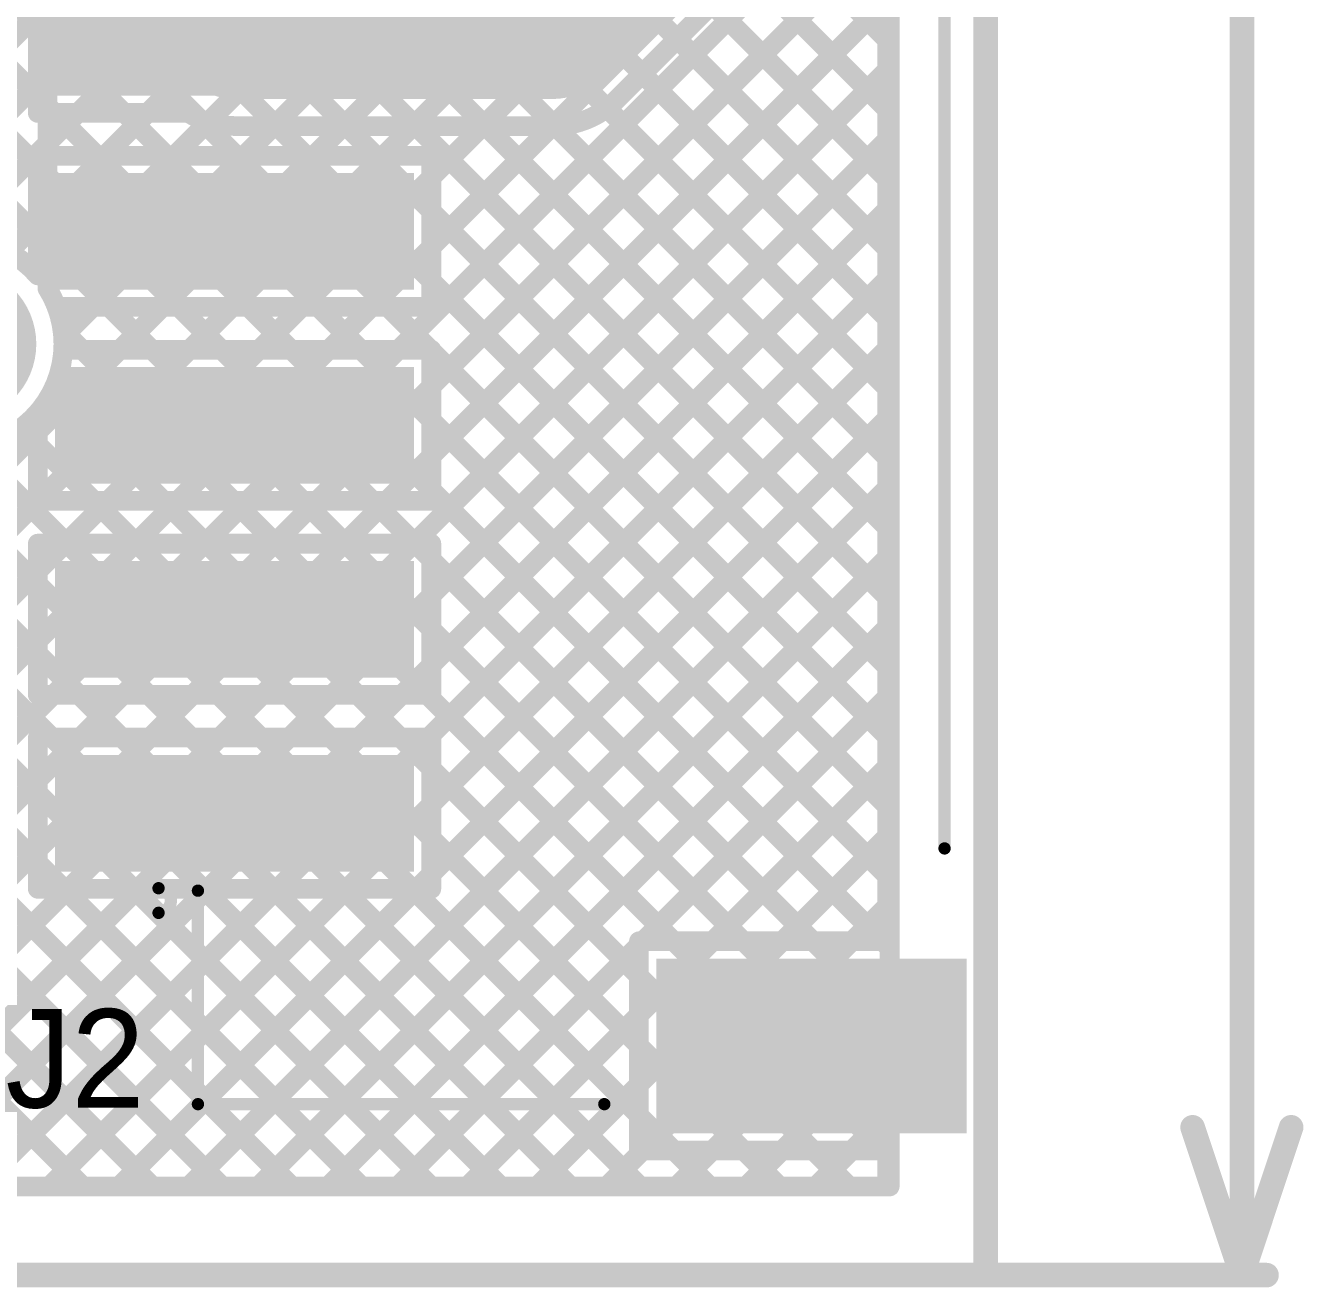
# Model space of a CAD drawing. Header units: millimetres. Extents: x 3.9 to 7.44, y 1.03 to 3.16.
# Drawn here: x 6.913 to 7.432, y 1.027 to 1.539 of the extents above; entities that cross this region are included whole.
import ezdxf

# ---------------------------------------------------------------- set-up
doc = ezdxf.new("R2010")
doc.units = ezdxf.units.MM
doc.header["$MEASUREMENT"] = 0
for name, color, linetype in [('BottomLayer', 5, 'Continuous'), ('Mechanical1', 6, 'Continuous'), ('Mechanical2', 216, 'Continuous'), ('MultiLayer', 9, 'Continuous'), ('TopLayer', 1, 'Continuous'), ('TopOverlay', 2, 'Continuous'), ('TopPaste', 8, 'Continuous'), ('TopSolder', 216, 'Continuous')]:
    doc.layers.add(name, color=color, linetype=linetype)

# ---------------------------------------------------------------- blocks, each defined once
blk = doc.blocks.new('0220164_162121_61')
at = {"layer": 'TopLayer'}
for points in [[(-0.61024, 0.04823), (-0.57087, 0.04823), (-0.61024, 0.18602), (-0.57087, 0.18602)], [(-0.5315, 0.04823), (-0.49213, 0.04823), (-0.5315, 0.18602), (-0.49213, 0.18602)], [(-0.45276, 0.04823), (-0.41339, 0.04823), (-0.45276, 0.18602), (-0.41339, 0.18602)], [(-0.37402, 0.04823), (-0.33465, 0.04823), (-0.37402, 0.18602), (-0.33465, 0.18602)], [(-0.29528, 0.04823), (-0.25591, 0.04823), (-0.29528, 0.18602), (-0.25591, 0.18602)], [(-0.65354, -0.05807), (-0.71654, -0.05807), (-0.65354, -0.17618), (-0.71654, -0.17618)]]:
    blk.add_solid(points, dxfattribs=at)
at = {"layer": 'TopOverlay'}
for points, const_width in [([(-0.621, 0.148, 1), (-0.631, 0.148, 1)], 0.005), ([(-0.63225, 0.148, 1), (-0.62975, 0.148, 1)], 0.0025), ([(-0.62225, 0.148, 1), (-0.61975, 0.148, 1)], 0.0025), ([(-0.70991, 0.132, 1), (-0.70741, 0.132, 1)], 0.0025), ([(-0.70991, 0.132, 1), (-0.70741, 0.132, 1)], 0.0025), ([(-0.62325, 0.132, 1), (-0.62075, 0.132, 1)], 0.0025), ([(-0.70991, -0.033, 1), (-0.70741, -0.033, 1)], 0.0025), ([(-0.6061, -0.17115, 1), (-0.6036, -0.17115, 1)], 0.0025)]:
    blk.add_lwpolyline(points, format="xyb", close=True, dxfattribs=dict(at, const_width=const_width))
at = {"layer": 'TopOverlay', "const_width": 0.005}
for points in [[(-0.70866, 0.132), (-0.70866, -0.033)], [(-0.70866, 0.132), (-0.622, 0.132)], [(-0.60485, -0.17115), (0, -0.17115)]]:
    blk.add_lwpolyline(points, dxfattribs=at)
at = {"layer": 'TopPaste'}
for points in [[(-0.61024, 0.04823), (-0.57087, 0.04823), (-0.61024, 0.18602), (-0.57087, 0.18602)], [(-0.5315, 0.04823), (-0.49213, 0.04823), (-0.5315, 0.18602), (-0.49213, 0.18602)], [(-0.45276, 0.04823), (-0.41339, 0.04823), (-0.45276, 0.18602), (-0.41339, 0.18602)], [(-0.37402, 0.04823), (-0.33465, 0.04823), (-0.37402, 0.18602), (-0.33465, 0.18602)], [(-0.29528, 0.04823), (-0.25591, 0.04823), (-0.29528, 0.18602), (-0.25591, 0.18602)], [(-0.65354, -0.05807), (-0.71654, -0.05807), (-0.65354, -0.17618), (-0.71654, -0.17618)]]:
    blk.add_solid(points, dxfattribs=at)
at = {"layer": 'TopSolder'}
for points in [[(-0.61424, 0.04423), (-0.56687, 0.04423), (-0.61424, 0.19002), (-0.56687, 0.19002)], [(-0.5355, 0.04423), (-0.48813, 0.04423), (-0.5355, 0.19002), (-0.48813, 0.19002)], [(-0.45676, 0.04423), (-0.40939, 0.04423), (-0.45676, 0.19002), (-0.40939, 0.19002)], [(-0.37802, 0.04423), (-0.33065, 0.04423), (-0.37802, 0.19002), (-0.33065, 0.19002)], [(-0.29928, 0.04423), (-0.25191, 0.04423), (-0.29928, 0.19002), (-0.25191, 0.19002)], [(-0.64954, -0.05407), (-0.72054, -0.05407), (-0.64954, -0.18018), (-0.72054, -0.18018)]]:
    blk.add_solid(points, dxfattribs=at)

msp = doc.modelspace()

# ---------------------------------------------------------------- linework, layer by layer
at = {"layer": 'BottomLayer', "const_width": 0.008}
for points in [[(7.264, 1.068), (7.264, 2.6693)], [(6.179, 2.05173), (7.16273, 1.068)], [(6.04, 2.0493), (7.0213, 1.068)], [(6.04, 2.02102), (6.99302, 1.068)], [(6.18548, 2.01696), (7.13444, 1.068)], [(6.17966, 1.9945), (7.10616, 1.068)], [(6.16576, 1.98011), (7.07787, 1.068)], [(6.14407, 1.97352), (7.04959, 1.068)], [(6.868, 1.92841), (7.264, 1.53241)], [(6.868, 1.90012), (7.264, 1.50412)], [(6.868, 1.87184), (7.264, 1.47584)], [(6.922, 1.5197), (7.264, 1.8617)], [(6.868, 1.84356), (7.264, 1.44756)], [(6.922, 1.49142), (7.264, 1.83342)], [(6.868, 1.81527), (7.264, 1.41927)], [(6.922, 1.46313), (7.264, 1.80513)], [(6.87307, 1.78192), (7.264, 1.39099)], [(6.922, 1.43485), (7.264, 1.77685)], [(6.87146, 1.75524), (7.264, 1.3627)], [(6.92839, 1.41296), (7.264, 1.74856)], [(6.85967, 1.73875), (7.264, 1.33442)], [(6.84072, 1.72941), (7.264, 1.30613)], [(6.68572, 1.142), (7.264, 1.72028)], [(6.714, 1.142), (7.264, 1.692)], [(6.74229, 1.142), (7.264, 1.66371)], [(6.80129, 1.17272), (7.264, 1.63543)], [(6.92849, 1.61336), (7.264, 1.27785)], [(6.83401, 1.17716), (7.264, 1.60714)], [(6.922, 1.43258), (6.922, 1.59042)], [(6.92244, 1.59113), (7.264, 1.24957)], [(6.85634, 1.1712), (7.264, 1.57886)], [(6.922, 1.56328), (7.264, 1.22128)], [(6.87363, 1.1602), (7.264, 1.55057)], [(6.922, 1.535), (7.264, 1.193)], [(6.88684, 1.14513), (7.264, 1.52229)], [(6.922, 1.50671), (7.264, 1.16471)], [(6.89572, 1.12573), (7.264, 1.49401)], [(6.922, 1.47843), (7.264, 1.13643)], [(6.89825, 1.09997), (7.264, 1.46572)], [(6.922, 1.45014), (7.264, 1.10814)], [(6.89456, 1.068), (7.264, 1.43744)], [(6.9281, 1.41576), (7.264, 1.07986)], [(6.92285, 1.068), (7.264, 1.40915)], [(6.9242, 1.39138), (7.24758, 1.068)], [(6.95113, 1.068), (7.264, 1.38087)], [(6.91138, 1.37592), (7.21929, 1.068)], [(6.89119, 1.36782), (7.19101, 1.068)], [(6.97942, 1.068), (7.264, 1.35258)], [(7.0077, 1.068), (7.264, 1.3243)], [(7.03598, 1.068), (7.264, 1.29602)], [(7.06427, 1.068), (7.264, 1.26773)], [(7.09255, 1.068), (7.264, 1.23945)], [(7.12084, 1.068), (7.264, 1.21116)], [(7.14912, 1.068), (7.264, 1.18288)], [(7.17741, 1.068), (7.264, 1.15459)], [(6.88519, 1.14754), (6.96474, 1.068)], [(7.20569, 1.068), (7.264, 1.12631)], [(6.8985, 1.10595), (6.93645, 1.068)], [(7.23397, 1.068), (7.264, 1.09803)], [(6.88757, 1.068), (7.264, 1.068)]]:
    msp.add_lwpolyline(points, dxfattribs=at)
at = {"layer": 'BottomLayer'}
for points, const_width in [([(6.92, 1.535, 1), (6.924, 1.535, 1)], 0.004), ([(7.262, 1.53241, 1), (7.266, 1.53241, 1)], 0.004), ([(7.262, 1.52229, 1), (7.266, 1.52229, 1)], 0.004), ([(6.92, 1.5197, 1), (6.924, 1.5197, 1)], 0.004), ([(6.92, 1.50671, 1), (6.924, 1.50671, 1)], 0.004), ([(7.262, 1.50412, 1), (7.266, 1.50412, 1)], 0.004), ([(6.92, 1.49142, 1), (6.924, 1.49142, 1)], 0.004), ([(7.262, 1.49401, 1), (7.266, 1.49401, 1)], 0.004), ([(6.92, 1.47843, 1), (6.924, 1.47843, 1)], 0.004), ([(7.262, 1.47584, 1), (7.266, 1.47584, 1)], 0.004), ([(7.262, 1.46572, 1), (7.266, 1.46572, 1)], 0.004), ([(6.92, 1.46313, 1), (6.924, 1.46313, 1)], 0.004), ([(6.92, 1.45014, 1), (6.924, 1.45014, 1)], 0.004), ([(7.262, 1.44756, 1), (7.266, 1.44756, 1)], 0.004), ([(6.87025, 1.41, 1), (6.90175, 1.41, 1)], 0.0315), ([(6.92, 1.43485, 1), (6.924, 1.43485, 1)], 0.004), ([(7.262, 1.43744, 1), (7.266, 1.43744, 1)], 0.004), ([(6.92, 1.43258, 1), (6.924, 1.43258, 1)], 0.004), ([(6.92, 1.43258, 1), (6.924, 1.43258, 1)], 0.004), ([(7.262, 1.41927, 1), (7.266, 1.41927, 1)], 0.004), ([(6.9261, 1.41576, 1), (6.9301, 1.41576, 1)], 0.004), ([(6.92639, 1.41296, 1), (6.93039, 1.41296, 1)], 0.004), ([(6.9265, 1.41, 1), (6.9305, 1.41, 1)], 0.004), ([(6.9265, 1.41, 1), (6.9305, 1.41, 1)], 0.004), ([(7.262, 1.40915, 1), (7.266, 1.40915, 1)], 0.004), ([(6.9222, 1.39138, 1), (6.9262, 1.39138, 1)], 0.004), ([(7.262, 1.39099, 1), (7.266, 1.39099, 1)], 0.004), ([(7.262, 1.38087, 1), (7.266, 1.38087, 1)], 0.004), ([(6.90938, 1.37592, 1), (6.91338, 1.37592, 1)], 0.004), ([(7.262, 1.3627, 1), (7.266, 1.3627, 1)], 0.004), ([(7.262, 1.35258, 1), (7.266, 1.35258, 1)], 0.004), ([(7.262, 1.33442, 1), (7.266, 1.33442, 1)], 0.004), ([(7.262, 1.3243, 1), (7.266, 1.3243, 1)], 0.004), ([(7.262, 1.30613, 1), (7.266, 1.30613, 1)], 0.004), ([(7.262, 1.29602, 1), (7.266, 1.29602, 1)], 0.004), ([(7.262, 1.27785, 1), (7.266, 1.27785, 1)], 0.004), ([(7.262, 1.26773, 1), (7.266, 1.26773, 1)], 0.004), ([(7.262, 1.24957, 1), (7.266, 1.24957, 1)], 0.004), ([(7.262, 1.23945, 1), (7.266, 1.23945, 1)], 0.004), ([(7.262, 1.22128, 1), (7.266, 1.22128, 1)], 0.004), ([(7.262, 1.21116, 1), (7.266, 1.21116, 1)], 0.004), ([(7.262, 1.193, 1), (7.266, 1.193, 1)], 0.004), ([(7.262, 1.18288, 1), (7.266, 1.18288, 1)], 0.004), ([(7.262, 1.16471, 1), (7.266, 1.16471, 1)], 0.004), ([(7.262, 1.15459, 1), (7.266, 1.15459, 1)], 0.004), ([(7.262, 1.13643, 1), (7.266, 1.13643, 1)], 0.004), ([(7.262, 1.12631, 1), (7.266, 1.12631, 1)], 0.004), ([(7.262, 1.10814, 1), (7.266, 1.10814, 1)], 0.004), ([(7.262, 1.09803, 1), (7.266, 1.09803, 1)], 0.004), ([(7.262, 1.07986, 1), (7.266, 1.07986, 1)], 0.004), ([(6.92085, 1.068, 1), (6.92485, 1.068, 1)], 0.004), ([(6.93445, 1.068, 1), (6.93845, 1.068, 1)], 0.004), ([(6.94913, 1.068, 1), (6.95313, 1.068, 1)], 0.004), ([(6.96274, 1.068, 1), (6.96674, 1.068, 1)], 0.004), ([(6.97742, 1.068, 1), (6.98142, 1.068, 1)], 0.004), ([(6.99102, 1.068, 1), (6.99502, 1.068, 1)], 0.004), ([(7.0057, 1.068, 1), (7.0097, 1.068, 1)], 0.004), ([(7.0193, 1.068, 1), (7.0233, 1.068, 1)], 0.004), ([(7.03398, 1.068, 1), (7.03798, 1.068, 1)], 0.004), ([(7.04759, 1.068, 1), (7.05159, 1.068, 1)], 0.004), ([(7.06227, 1.068, 1), (7.06627, 1.068, 1)], 0.004), ([(7.07587, 1.068, 1), (7.07987, 1.068, 1)], 0.004), ([(7.09055, 1.068, 1), (7.09455, 1.068, 1)], 0.004), ([(7.10416, 1.068, 1), (7.10816, 1.068, 1)], 0.004), ([(7.11884, 1.068, 1), (7.12284, 1.068, 1)], 0.004), ([(7.13244, 1.068, 1), (7.13644, 1.068, 1)], 0.004), ([(7.14712, 1.068, 1), (7.15112, 1.068, 1)], 0.004), ([(7.16073, 1.068, 1), (7.16473, 1.068, 1)], 0.004), ([(7.17541, 1.068, 1), (7.17941, 1.068, 1)], 0.004), ([(7.18901, 1.068, 1), (7.19301, 1.068, 1)], 0.004), ([(7.20369, 1.068, 1), (7.20769, 1.068, 1)], 0.004), ([(7.21729, 1.068, 1), (7.22129, 1.068, 1)], 0.004), ([(7.23197, 1.068, 1), (7.23597, 1.068, 1)], 0.004), ([(7.24558, 1.068, 1), (7.24958, 1.068, 1)], 0.004), ([(7.262, 1.068, 1), (7.266, 1.068, 1)], 0.004), ([(7.262, 1.068, 1), (7.266, 1.068, 1)], 0.004)]:
    msp.add_lwpolyline(points, format="xyb", close=True, dxfattribs=dict(at, const_width=const_width))
at = {"layer": 'BottomLayer', "const_width": 0.008}
for points in [[(6.9285, 1.41, -1.328229), (6.85, 1.43258)], [(6.922, 1.43258, -0.140978), (6.9285, 1.41)]]:
    msp.add_lwpolyline(points, format="xyb", dxfattribs=at)
at = {"layer": 'Mechanical1', "const_width": 0.01}
for points in [[(7.407, 1.032), (7.407, 1.72909)], [(7.387, 1.092), (7.407, 1.032)], [(7.407, 1.032), (7.427, 1.092)], [(7, 1.032), (7.417, 1.032)]]:
    msp.add_lwpolyline(points, dxfattribs=at)
at = {"layer": 'Mechanical1', "const_width": 0.005}
for points in [[(7.3845, 1.092, 1), (7.3895, 1.092, 1)], [(7.4245, 1.092, 1), (7.4295, 1.092, 1)], [(6.9975, 1.032, 1), (7.0025, 1.032, 1)], [(7.4045, 1.032, 1), (7.4095, 1.032, 1)], [(7.4045, 1.032, 1), (7.4095, 1.032, 1)], [(7.4045, 1.032, 1), (7.4095, 1.032, 1)], [(7.4145, 1.032, 1), (7.4195, 1.032, 1)]]:
    msp.add_lwpolyline(points, format="xyb", close=True, dxfattribs=at)
at = {"layer": 'Mechanical2', "const_width": 0.01}
for points in [[(7.303, 1.032), (7.303, 2.676)], [(3.902, 1.032), (7.303, 1.032)]]:
    msp.add_lwpolyline(points, dxfattribs=at)
at = {"layer": 'Mechanical2', "const_width": 0.005}
msp.add_lwpolyline([(7.3005, 1.032, 1), (7.3055, 1.032, 1)], format="xyb", close=True, dxfattribs=at)
msp.add_lwpolyline([(7.3005, 1.032, 1), (7.3055, 1.032, 1)], format="xyb", close=True, dxfattribs=at)
at = {"layer": 'MultiLayer', "const_width": 0.0315}
msp.add_lwpolyline([(6.87025, 1.41, 1), (6.90175, 1.41, 1)], format="xyb", close=True, dxfattribs=at)
at = {"layer": 'TopLayer'}
for points, const_width in [([(7.12748, 1.53448), (7.244, 1.651)], 0.05), ([(7.15298, 1.50907), (7.263, 1.61909)], 0.008), ([(7.263, 1.61909), (7.263, 1.16753)], 0.008), ([(7.06454, 1.40769), (7.263, 1.60614)], 0.008), ([(7.0779, 1.39276), (7.263, 1.57786)], 0.008), ([(7.22016, 1.57625), (7.263, 1.53341)], 0.008), ([(6.88649, 1.57051), (6.9181, 1.53889)], 0.008), ([(6.861, 1.56771), (6.9181, 1.51061)], 0.008), ([(6.9181, 1.5038), (6.9181, 1.56517)], 0.008), ([(7.20602, 1.56211), (7.263, 1.50512)], 0.008), ([(6.998, 1.53448), (7.12748, 1.53448)], 0.05), ([(7.0779, 1.36447), (7.263, 1.54957)], 0.008), ([(7.19188, 1.54796), (7.263, 1.47684)], 0.008), ([(6.82601, 1.452), (6.9181, 1.54409)], 0.008), ([(6.861, 1.53943), (6.9181, 1.48233)], 0.008), ([(7.17773, 1.53382), (7.263, 1.44856)], 0.008), ([(6.85514, 1.517), (6.9181, 1.45404)], 0.008), ([(7.07066, 1.32895), (7.263, 1.52129)], 0.008), ([(7.16359, 1.51968), (7.263, 1.42027)], 0.008), ([(6.84817, 1.44587), (6.9181, 1.5158)], 0.008), ([(6.88297, 1.45239), (6.93438, 1.5038)], 0.008), ([(6.9181, 1.5038), (6.97917, 1.5038)], 0.008), ([(6.92492, 1.5038), (6.94229, 1.48643)], 0.008), ([(6.94529, 1.48643), (6.96266, 1.5038)], 0.008), ([(6.9532, 1.5038), (6.97057, 1.48643)], 0.008), ([(6.98394, 1.50134), (6.99886, 1.48643)], 0.008), ([(7.14921, 1.50578), (7.263, 1.39199)], 0.008), ([(6.97358, 1.48643), (6.98727, 1.50012)], 0.008), ([(6.998, 1.49848), (7.12748, 1.49848)], 0.008), ([(7.00186, 1.48643), (7.01392, 1.49848)], 0.008), ([(7.01509, 1.49848), (7.02714, 1.48643)], 0.008), ([(7.03015, 1.48643), (7.0422, 1.49848)], 0.008), ([(7.04337, 1.49848), (7.05542, 1.48643)], 0.008), ([(7.05843, 1.48643), (7.07048, 1.49848)], 0.008), ([(7.07165, 1.49848), (7.263, 1.30713)], 0.008), ([(7.0779, 1.44932), (7.12705, 1.49848)], 0.008), ([(7.0779, 1.47761), (7.09877, 1.49848)], 0.008), ([(7.09994, 1.49848), (7.263, 1.33542)], 0.008), ([(7.12822, 1.49849), (7.263, 1.3637)], 0.008), ([(7.0779, 1.3079), (7.263, 1.49301)], 0.008), ([(6.9181, 1.48643), (7.0779, 1.48643)], 0.008), ([(6.9181, 1.43785), (6.9181, 1.48643)], 0.008), ([(7.0779, 1.42506), (7.0779, 1.48643)], 0.008), ([(7.0779, 1.27962), (7.263, 1.46472)], 0.008), ([(6.90624, 1.44737), (6.9181, 1.45924)], 0.008), ([(7.0779, 1.46395), (7.263, 1.27885)], 0.008), ([(7.07677, 1.2502), (7.263, 1.43644)], 0.008), ([(7.0779, 1.43567), (7.263, 1.25057)], 0.008), ([(6.92574, 1.42506), (7.0779, 1.42506)], 0.008), ([(6.92839, 1.41296), (6.94049, 1.42506)], 0.008), ([(6.94709, 1.42506), (6.96446, 1.40769)], 0.008), ([(6.95141, 1.40769), (6.96877, 1.42506)], 0.008), ([(6.97537, 1.42506), (6.99274, 1.40769)], 0.008), ([(6.97969, 1.40769), (6.99706, 1.42506)], 0.008), ([(7.00366, 1.42506), (7.02103, 1.40769)], 0.008), ([(7.00797, 1.40769), (7.02534, 1.42506)], 0.008), ([(7.03194, 1.42506), (7.04931, 1.40769)], 0.008), ([(7.03626, 1.40769), (7.05363, 1.42506)], 0.008), ([(7.06023, 1.42506), (7.0776, 1.40769)], 0.008), ([(6.9281, 1.41576), (6.93617, 1.40769)], 0.008), ([(6.92843, 1.40769), (7.0779, 1.40769)], 0.008), ([(7.0779, 1.22305), (7.263, 1.40815)], 0.008), ([(7.0779, 1.34631), (7.0779, 1.40769)], 0.008), ([(7.0779, 1.40738), (7.263, 1.22228)], 0.008), ([(6.9181, 1.34631), (6.9181, 1.38215)], 0.008), ([(7.0779, 1.19477), (7.263, 1.37987)], 0.008), ([(7.0779, 1.3791), (7.263, 1.194)], 0.008), ([(6.8568, 1.37393), (6.9181, 1.31262)], 0.008), ([(6.864, 1.32028), (6.9181, 1.37438)], 0.008), ([(6.91138, 1.37592), (6.9181, 1.36919)], 0.008), ([(6.89119, 1.36782), (6.93007, 1.32895)], 0.008), ([(6.97942, 1.068), (7.263, 1.35158)], 0.008), ([(7.0779, 1.35082), (7.26119, 1.16753)], 0.008), ([(6.864, 1.292), (6.91832, 1.34631)], 0.008), ([(6.9181, 1.34631), (7.0779, 1.34631)], 0.008), ([(6.92923, 1.32895), (6.9466, 1.34631)], 0.008), ([(6.94098, 1.34631), (6.95835, 1.32895)], 0.008), ([(6.95752, 1.32895), (6.97489, 1.34631)], 0.008), ([(6.96926, 1.34631), (6.98663, 1.32895)], 0.008), ([(6.9858, 1.32895), (7.00317, 1.34631)], 0.008), ([(6.99755, 1.34631), (7.01492, 1.32895)], 0.008), ([(7.01409, 1.32895), (7.03146, 1.34631)], 0.008), ([(7.02583, 1.34631), (7.0432, 1.32895)], 0.008), ([(7.04237, 1.32895), (7.05974, 1.34631)], 0.008), ([(7.05411, 1.34631), (7.07148, 1.32895)], 0.008), ([(6.864, 1.33844), (6.9181, 1.28434)], 0.008), ([(6.9181, 1.32895), (7.0779, 1.32895)], 0.008), ([(6.9181, 1.26757), (6.9181, 1.32895)], 0.008), ([(7.07148, 1.32895), (7.0779, 1.32253)], 0.008), ([(7.0779, 1.26757), (7.0779, 1.32895)], 0.008), ([(7.0077, 1.068), (7.263, 1.3233)], 0.008), ([(7.0779, 1.32253), (7.2329, 1.16753)], 0.008), ([(6.864, 1.26371), (6.9181, 1.31781)], 0.008), ([(6.864, 1.31016), (6.92395, 1.2502)], 0.008), ([(7.03598, 1.068), (7.263, 1.29502)], 0.008), ([(7.0779, 1.29425), (7.20462, 1.16753)], 0.008), ([(6.80129, 1.17272), (6.9181, 1.28953)], 0.008), ([(6.864, 1.28187), (6.9181, 1.22777)], 0.008), ([(6.83401, 1.17716), (6.92443, 1.26757)], 0.008), ([(6.9181, 1.26757), (7.0779, 1.26757)], 0.008), ([(6.93487, 1.26757), (6.95224, 1.2502)], 0.008), ([(6.93535, 1.2502), (6.95272, 1.26757)], 0.008), ([(6.96315, 1.26757), (6.98052, 1.2502)], 0.008), ([(6.96363, 1.2502), (6.981, 1.26757)], 0.008), ([(6.99144, 1.26757), (7.00881, 1.2502)], 0.008), ([(6.99191, 1.2502), (7.00928, 1.26757)], 0.008), ([(7.01972, 1.26757), (7.03709, 1.2502)], 0.008), ([(7.0202, 1.2502), (7.03757, 1.26757)], 0.008), ([(7.048, 1.26757), (7.06537, 1.2502)], 0.008), ([(7.04848, 1.2502), (7.06585, 1.26757)], 0.008), ([(7.07629, 1.26757), (7.17633, 1.16753)], 0.008), ([(7.1638, 1.16753), (7.263, 1.26673)], 0.008), ([(6.864, 1.25359), (6.9181, 1.19949)], 0.008), ([(6.9181, 1.2502), (7.0779, 1.2502)], 0.008), ([(6.9181, 1.18883), (6.9181, 1.2502)], 0.008), ([(7.0779, 1.18883), (7.0779, 1.2502)], 0.008), ([(7.0779, 1.23768), (7.1622, 1.15338)], 0.008), ([(7.19208, 1.16753), (7.263, 1.23845)], 0.008), ([(6.82502, 1.236), (6.99302, 1.068)], 0.008), ([(6.8533, 1.236), (7.0213, 1.068)], 0.008), ([(6.85634, 1.1712), (6.9181, 1.23296)], 0.008), ([(7.22036, 1.16753), (7.263, 1.21016)], 0.008), ([(7.0779, 1.2094), (7.1622, 1.1251)], 0.008), ([(6.87363, 1.1602), (6.9181, 1.20468)], 0.008), ([(7.07197, 1.18883), (7.0779, 1.19477)], 0.008), ([(6.88684, 1.14513), (6.93054, 1.18883)], 0.008), ([(6.89456, 1.068), (7.0154, 1.18883)], 0.008), ([(6.89572, 1.12573), (6.95883, 1.18883)], 0.008), ([(6.89825, 1.09997), (6.98711, 1.18883)], 0.008), ([(6.9181, 1.18883), (7.0779, 1.18883)], 0.008), ([(6.92285, 1.068), (7.04368, 1.18883)], 0.008), ([(6.92875, 1.18883), (7.04959, 1.068)], 0.008), ([(6.95113, 1.068), (7.07197, 1.18883)], 0.008), ([(6.95704, 1.18883), (7.07787, 1.068)], 0.008), ([(6.98532, 1.18883), (7.10616, 1.068)], 0.008), ([(7.01361, 1.18883), (7.13444, 1.068)], 0.008), ([(7.04189, 1.18883), (7.16273, 1.068)], 0.008), ([(7.07018, 1.18883), (7.1622, 1.09681)], 0.008), ([(7.24865, 1.16753), (7.263, 1.18188)], 0.008), ([(7.06427, 1.068), (7.1622, 1.16593)], 0.008), ([(7.1622, 1.16753), (7.263, 1.16753)], 0.008), ([(7.1622, 1.08254), (7.1622, 1.16753)], 0.008), ([(6.88519, 1.14754), (6.96474, 1.068)], 0.008), ([(7.09255, 1.068), (7.1622, 1.13764)], 0.008), ([(7.12084, 1.068), (7.1622, 1.10936)], 0.008), ([(6.8985, 1.10595), (6.93645, 1.068)], 0.008), ([(7.14912, 1.068), (7.16366, 1.08254)], 0.008), ([(7.1622, 1.08254), (7.263, 1.08254)], 0.008), ([(7.17648, 1.08254), (7.19101, 1.068)], 0.008), ([(7.17741, 1.068), (7.19194, 1.08254)], 0.008), ([(7.20476, 1.08254), (7.21929, 1.068)], 0.008), ([(7.20569, 1.068), (7.22023, 1.08254)], 0.008), ([(7.23304, 1.08254), (7.24758, 1.068)], 0.008), ([(7.23397, 1.068), (7.24851, 1.08254)], 0.008), ([(7.263, 1.068), (7.263, 1.08254)], 0.008), ([(6.88757, 1.068), (7.263, 1.068)], 0.008)]:
    msp.add_lwpolyline(points, dxfattribs=dict(at, const_width=const_width))
for points, const_width in [([(6.9855, 1.53448, 1), (7.0105, 1.53448, 1)], 0.025), ([(7.11498, 1.53448, 1), (7.13998, 1.53448, 1)], 0.025), ([(7.11498, 1.53448, 1), (7.13998, 1.53448, 1)], 0.025), ([(6.9161, 1.53889, 1), (6.9201, 1.53889, 1)], 0.004), ([(7.17573, 1.53382, 1), (7.17973, 1.53382, 1)], 0.004), ([(7.261, 1.53341, 1), (7.265, 1.53341, 1)], 0.004), ([(7.16159, 1.51968, 1), (7.16559, 1.51968, 1)], 0.004), ([(7.261, 1.52129, 1), (7.265, 1.52129, 1)], 0.004), ([(6.9161, 1.5158, 1), (6.9201, 1.5158, 1)], 0.004), ([(6.9161, 1.51061, 1), (6.9201, 1.51061, 1)], 0.004), ([(7.15094, 1.50902, 1), (7.15494, 1.50902, 1)], 0.004), ([(7.15098, 1.50907, 1), (7.15498, 1.50907, 1)], 0.004), ([(7.15098, 1.50907, 1), (7.15498, 1.50907, 1)], 0.004), ([(6.9161, 1.5038, 1), (6.9201, 1.5038, 1)], 0.004), ([(6.9161, 1.5038, 1), (6.9201, 1.5038, 1)], 0.004), ([(6.92292, 1.5038, 1), (6.92692, 1.5038, 1)], 0.004), ([(6.93238, 1.5038, 1), (6.93638, 1.5038, 1)], 0.004), ([(6.9512, 1.5038, 1), (6.9552, 1.5038, 1)], 0.004), ([(6.96066, 1.5038, 1), (6.96466, 1.5038, 1)], 0.004), ([(6.97717, 1.5038, 1), (6.98117, 1.5038, 1)], 0.004), ([(6.97717, 1.5038, 1), (6.98117, 1.5038, 1)], 0.004), ([(6.98194, 1.50134, 1), (6.98594, 1.50134, 1)], 0.004), ([(7.14721, 1.50578, 1), (7.15121, 1.50578, 1)], 0.004), ([(7.261, 1.50512, 1), (7.265, 1.50512, 1)], 0.004), ([(6.98527, 1.50012, 1), (6.98927, 1.50012, 1)], 0.004), ([(6.996, 1.49848, 1), (7, 1.49848, 1)], 0.004), ([(6.996, 1.49848, 1), (7, 1.49848, 1)], 0.004), ([(7.01192, 1.49848, 1), (7.01592, 1.49848, 1)], 0.004), ([(7.01309, 1.49848, 1), (7.01709, 1.49848, 1)], 0.004), ([(7.0402, 1.49848, 1), (7.0442, 1.49848, 1)], 0.004), ([(7.04137, 1.49848, 1), (7.04537, 1.49848, 1)], 0.004), ([(7.06848, 1.49848, 1), (7.07248, 1.49848, 1)], 0.004), ([(7.06965, 1.49848, 1), (7.07365, 1.49848, 1)], 0.004), ([(7.09677, 1.49848, 1), (7.10077, 1.49848, 1)], 0.004), ([(7.09794, 1.49848, 1), (7.10194, 1.49848, 1)], 0.004), ([(7.12505, 1.49848, 1), (7.12905, 1.49848, 1)], 0.004), ([(7.12548, 1.49848, 1), (7.12948, 1.49848, 1)], 0.004), ([(7.12548, 1.49848, 1), (7.12948, 1.49848, 1)], 0.004), ([(7.12548, 1.49848, 1), (7.12948, 1.49848, 1)], 0.004), ([(7.12622, 1.49849, 1), (7.13022, 1.49849, 1)], 0.004), ([(7.261, 1.49301, 1), (7.265, 1.49301, 1)], 0.004), ([(6.9161, 1.48643, 1), (6.9201, 1.48643, 1)], 0.004), ([(6.9161, 1.48643, 1), (6.9201, 1.48643, 1)], 0.004), ([(6.94029, 1.48643, 1), (6.94429, 1.48643, 1)], 0.004), ([(6.94329, 1.48643, 1), (6.94729, 1.48643, 1)], 0.004), ([(6.96857, 1.48643, 1), (6.97257, 1.48643, 1)], 0.004), ([(6.97158, 1.48643, 1), (6.97558, 1.48643, 1)], 0.004), ([(6.99686, 1.48643, 1), (7.00086, 1.48643, 1)], 0.004), ([(6.99986, 1.48643, 1), (7.00386, 1.48643, 1)], 0.004), ([(7.02514, 1.48643, 1), (7.02914, 1.48643, 1)], 0.004), ([(7.02815, 1.48643, 1), (7.03215, 1.48643, 1)], 0.004), ([(7.05342, 1.48643, 1), (7.05742, 1.48643, 1)], 0.004), ([(7.05643, 1.48643, 1), (7.06043, 1.48643, 1)], 0.004), ([(7.0759, 1.48643, 1), (7.0799, 1.48643, 1)], 0.004), ([(7.0759, 1.48643, 1), (7.0799, 1.48643, 1)], 0.004), ([(6.9161, 1.48233, 1), (6.9201, 1.48233, 1)], 0.004), ([(7.0759, 1.47761, 1), (7.0799, 1.47761, 1)], 0.004), ([(7.261, 1.47684, 1), (7.265, 1.47684, 1)], 0.004), ([(7.261, 1.46472, 1), (7.265, 1.46472, 1)], 0.004), ([(6.9161, 1.45924, 1), (6.9201, 1.45924, 1)], 0.004), ([(7.0759, 1.46395, 1), (7.0799, 1.46395, 1)], 0.004), ([(6.9161, 1.45404, 1), (6.9201, 1.45404, 1)], 0.004), ([(7.0759, 1.44932, 1), (7.0799, 1.44932, 1)], 0.004), ([(7.261, 1.44856, 1), (7.265, 1.44856, 1)], 0.004), ([(6.87025, 1.41, 1), (6.90175, 1.41, 1)], 0.0315), ([(6.9161, 1.43785, 1), (6.9201, 1.43785, 1)], 0.004), ([(6.9161, 1.43785, 1), (6.9201, 1.43785, 1)], 0.004), ([(7.0759, 1.43567, 1), (7.0799, 1.43567, 1)], 0.004), ([(7.261, 1.43644, 1), (7.265, 1.43644, 1)], 0.004), ([(6.92374, 1.42506, 1), (6.92774, 1.42506, 1)], 0.004), ([(6.92374, 1.42506, 1), (6.92774, 1.42506, 1)], 0.004), ([(6.93849, 1.42506, 1), (6.94249, 1.42506, 1)], 0.004), ([(6.94509, 1.42506, 1), (6.94909, 1.42506, 1)], 0.004), ([(6.96678, 1.42506, 1), (6.97077, 1.42506, 1)], 0.004), ([(6.97337, 1.42506, 1), (6.97737, 1.42506, 1)], 0.004), ([(6.99506, 1.42506, 1), (6.99906, 1.42506, 1)], 0.004), ([(7.00166, 1.42506, 1), (7.00566, 1.42506, 1)], 0.004), ([(7.02334, 1.42506, 1), (7.02734, 1.42506, 1)], 0.004), ([(7.02994, 1.42506, 1), (7.03394, 1.42506, 1)], 0.004), ([(7.05163, 1.42506, 1), (7.05563, 1.42506, 1)], 0.004), ([(7.05823, 1.42506, 1), (7.06223, 1.42506, 1)], 0.004), ([(7.0759, 1.42506, 1), (7.0799, 1.42506, 1)], 0.004), ([(7.0759, 1.42506, 1), (7.0799, 1.42506, 1)], 0.004), ([(7.261, 1.42027, 1), (7.265, 1.42027, 1)], 0.004), ([(6.9261, 1.41576, 1), (6.9301, 1.41576, 1)], 0.004), ([(6.92639, 1.41296, 1), (6.93039, 1.41296, 1)], 0.004), ([(6.92643, 1.40769, 1), (6.93043, 1.40769, 1)], 0.004), ([(6.9265, 1.41, 1), (6.9305, 1.41, 1)], 0.004), ([(6.93417, 1.40769, 1), (6.93817, 1.40769, 1)], 0.004), ([(6.9494, 1.40769, 1), (6.95341, 1.40769, 1)], 0.004), ([(6.96246, 1.40769, 1), (6.96646, 1.40769, 1)], 0.004), ([(6.97769, 1.40769, 1), (6.98169, 1.40769, 1)], 0.004), ([(6.99074, 1.40769, 1), (6.99474, 1.40769, 1)], 0.004), ([(7.00597, 1.40769, 1), (7.00997, 1.40769, 1)], 0.004), ([(7.01903, 1.40769, 1), (7.02303, 1.40769, 1)], 0.004), ([(7.03426, 1.40769, 1), (7.03826, 1.40769, 1)], 0.004), ([(7.04731, 1.40769, 1), (7.05131, 1.40769, 1)], 0.004), ([(7.06254, 1.40769, 1), (7.06654, 1.40769, 1)], 0.004), ([(7.0756, 1.40769, 1), (7.0796, 1.40769, 1)], 0.004), ([(7.0759, 1.40769, 1), (7.0799, 1.40769, 1)], 0.004), ([(7.0759, 1.40769, 1), (7.0799, 1.40769, 1)], 0.004), ([(7.0759, 1.40738, 1), (7.0799, 1.40738, 1)], 0.004), ([(7.261, 1.40815, 1), (7.265, 1.40815, 1)], 0.004), ([(7.0759, 1.39276, 1), (7.0799, 1.39276, 1)], 0.004), ([(7.261, 1.39199, 1), (7.265, 1.39199, 1)], 0.004), ([(6.9161, 1.38215, 1), (6.9201, 1.38215, 1)], 0.004), ([(6.9161, 1.38215, 1), (6.9201, 1.38215, 1)], 0.004), ([(7.0759, 1.3791, 1), (7.0799, 1.3791, 1)], 0.004), ([(7.261, 1.37987, 1), (7.265, 1.37987, 1)], 0.004), ([(6.90938, 1.37592, 1), (6.91338, 1.37592, 1)], 0.004), ([(6.9161, 1.37438, 1), (6.9201, 1.37438, 1)], 0.004), ([(6.9161, 1.36919, 1), (6.9201, 1.36919, 1)], 0.004), ([(7.0759, 1.36447, 1), (7.0799, 1.36447, 1)], 0.004), ([(7.261, 1.3637, 1), (7.265, 1.3637, 1)], 0.004), ([(7.0759, 1.35082, 1), (7.0799, 1.35082, 1)], 0.004), ([(7.261, 1.35158, 1), (7.265, 1.35158, 1)], 0.004), ([(6.9161, 1.34631, 1), (6.9201, 1.34631, 1)], 0.004), ([(6.9161, 1.34631, 1), (6.9201, 1.34631, 1)], 0.004), ([(6.91632, 1.34631, 1), (6.92032, 1.34631, 1)], 0.004), ([(6.93898, 1.34631, 1), (6.94298, 1.34631, 1)], 0.004), ([(6.9446, 1.34631, 1), (6.9486, 1.34631, 1)], 0.004), ([(6.96726, 1.34631, 1), (6.97126, 1.34631, 1)], 0.004), ([(6.97289, 1.34631, 1), (6.97689, 1.34631, 1)], 0.004), ([(6.99555, 1.34631, 1), (6.99955, 1.34631, 1)], 0.004), ([(7.00117, 1.34631, 1), (7.00517, 1.34631, 1)], 0.004), ([(7.02383, 1.34631, 1), (7.02783, 1.34631, 1)], 0.004), ([(7.02946, 1.34631, 1), (7.03346, 1.34631, 1)], 0.004), ([(7.05211, 1.34631, 1), (7.05611, 1.34631, 1)], 0.004), ([(7.05774, 1.34631, 1), (7.06174, 1.34631, 1)], 0.004), ([(7.0759, 1.34631, 1), (7.0799, 1.34631, 1)], 0.004), ([(7.0759, 1.34631, 1), (7.0799, 1.34631, 1)], 0.004), ([(7.261, 1.33542, 1), (7.265, 1.33542, 1)], 0.004), ([(6.9161, 1.32895, 1), (6.9201, 1.32895, 1)], 0.004), ([(6.9161, 1.32895, 1), (6.9201, 1.32895, 1)], 0.004), ([(6.92723, 1.32895, 1), (6.93123, 1.32895, 1)], 0.004), ([(6.92807, 1.32895, 1), (6.93207, 1.32895, 1)], 0.004), ([(6.95552, 1.32895, 1), (6.95952, 1.32895, 1)], 0.004), ([(6.95635, 1.32895, 1), (6.96035, 1.32895, 1)], 0.004), ([(6.9838, 1.32895, 1), (6.9878, 1.32895, 1)], 0.004), ([(6.98463, 1.32895, 1), (6.98863, 1.32895, 1)], 0.004), ([(7.01209, 1.32895, 1), (7.01609, 1.32895, 1)], 0.004), ([(7.01291, 1.32895, 1), (7.01692, 1.32895, 1)], 0.004), ([(7.04037, 1.32895, 1), (7.04437, 1.32895, 1)], 0.004), ([(7.0412, 1.32895, 1), (7.0452, 1.32895, 1)], 0.004), ([(7.06865, 1.32895, 1), (7.07266, 1.32895, 1)], 0.004), ([(7.06948, 1.32895, 1), (7.07348, 1.32895, 1)], 0.004), ([(7.06948, 1.32895, 1), (7.07348, 1.32895, 1)], 0.004), ([(7.0759, 1.32895, 1), (7.0799, 1.32895, 1)], 0.004), ([(7.0759, 1.32895, 1), (7.0799, 1.32895, 1)], 0.004), ([(7.0759, 1.32253, 1), (7.0799, 1.32253, 1)], 0.004), ([(7.0759, 1.32253, 1), (7.0799, 1.32253, 1)], 0.004), ([(7.261, 1.3233, 1), (7.265, 1.3233, 1)], 0.004), ([(6.9161, 1.31781, 1), (6.9201, 1.31781, 1)], 0.004), ([(6.9161, 1.31262, 1), (6.9201, 1.31262, 1)], 0.004), ([(7.0759, 1.3079, 1), (7.0799, 1.3079, 1)], 0.004), ([(7.261, 1.30713, 1), (7.265, 1.30713, 1)], 0.004), ([(7.0759, 1.29425, 1), (7.0799, 1.29425, 1)], 0.004), ([(7.261, 1.29502, 1), (7.265, 1.29502, 1)], 0.004), ([(6.9161, 1.28953, 1), (6.9201, 1.28953, 1)], 0.004), ([(6.9161, 1.28434, 1), (6.9201, 1.28434, 1)], 0.004), ([(7.0759, 1.27962, 1), (7.0799, 1.27962, 1)], 0.004), ([(7.261, 1.27885, 1), (7.265, 1.27885, 1)], 0.004), ([(6.9161, 1.26757, 1), (6.9201, 1.26757, 1)], 0.004), ([(6.9161, 1.26757, 1), (6.9201, 1.26757, 1)], 0.004), ([(6.92243, 1.26757, 1), (6.92643, 1.26757, 1)], 0.004), ([(6.93287, 1.26757, 1), (6.93687, 1.26757, 1)], 0.004), ([(6.95072, 1.26757, 1), (6.95472, 1.26757, 1)], 0.004), ([(6.96115, 1.26757, 1), (6.96515, 1.26757, 1)], 0.004), ([(6.979, 1.26757, 1), (6.983, 1.26757, 1)], 0.004), ([(6.98944, 1.26757, 1), (6.99344, 1.26757, 1)], 0.004), ([(7.00728, 1.26757, 1), (7.01128, 1.26757, 1)], 0.004), ([(7.01772, 1.26757, 1), (7.02172, 1.26757, 1)], 0.004), ([(7.03557, 1.26757, 1), (7.03957, 1.26757, 1)], 0.004), ([(7.046, 1.26757, 1), (7.05, 1.26757, 1)], 0.004), ([(7.06385, 1.26757, 1), (7.06785, 1.26757, 1)], 0.004), ([(7.07429, 1.26757, 1), (7.07829, 1.26757, 1)], 0.004), ([(7.0759, 1.26757, 1), (7.0799, 1.26757, 1)], 0.004), ([(7.0759, 1.26757, 1), (7.0799, 1.26757, 1)], 0.004), ([(7.261, 1.26673, 1), (7.265, 1.26673, 1)], 0.004), ([(6.9161, 1.2502, 1), (6.9201, 1.2502, 1)], 0.004), ([(6.9161, 1.2502, 1), (6.9201, 1.2502, 1)], 0.004), ([(6.92195, 1.2502, 1), (6.92595, 1.2502, 1)], 0.004), ([(6.93335, 1.2502, 1), (6.93735, 1.2502, 1)], 0.004), ([(6.95024, 1.2502, 1), (6.95424, 1.2502, 1)], 0.004), ([(6.96163, 1.2502, 1), (6.96563, 1.2502, 1)], 0.004), ([(6.97852, 1.2502, 1), (6.98252, 1.2502, 1)], 0.004), ([(6.98991, 1.2502, 1), (6.99391, 1.2502, 1)], 0.004), ([(7.00681, 1.2502, 1), (7.01081, 1.2502, 1)], 0.004), ([(7.0182, 1.2502, 1), (7.0222, 1.2502, 1)], 0.004), ([(7.03509, 1.2502, 1), (7.03909, 1.2502, 1)], 0.004), ([(7.04648, 1.2502, 1), (7.05048, 1.2502, 1)], 0.004), ([(7.06337, 1.2502, 1), (7.06737, 1.2502, 1)], 0.004), ([(7.07477, 1.2502, 1), (7.07877, 1.2502, 1)], 0.004), ([(7.0759, 1.2502, 1), (7.0799, 1.2502, 1)], 0.004), ([(7.0759, 1.2502, 1), (7.0799, 1.2502, 1)], 0.004), ([(7.261, 1.25057, 1), (7.265, 1.25057, 1)], 0.004), ([(7.0759, 1.23768, 1), (7.0799, 1.23768, 1)], 0.004), ([(7.261, 1.23845, 1), (7.265, 1.23845, 1)], 0.004), ([(6.9161, 1.23296, 1), (6.9201, 1.23296, 1)], 0.004), ([(6.9161, 1.22777, 1), (6.9201, 1.22777, 1)], 0.004), ([(7.0759, 1.22305, 1), (7.0799, 1.22305, 1)], 0.004), ([(7.261, 1.22228, 1), (7.265, 1.22228, 1)], 0.004), ([(7.261, 1.21016, 1), (7.265, 1.21016, 1)], 0.004), ([(7.0759, 1.2094, 1), (7.0799, 1.2094, 1)], 0.004), ([(6.9161, 1.20468, 1), (6.9201, 1.20468, 1)], 0.004), ([(6.9161, 1.19949, 1), (6.9201, 1.19949, 1)], 0.004), ([(7.0759, 1.19477, 1), (7.0799, 1.19477, 1)], 0.004), ([(7.0759, 1.19477, 1), (7.0799, 1.19477, 1)], 0.004), ([(7.261, 1.194, 1), (7.265, 1.194, 1)], 0.004), ([(6.9161, 1.18883, 1), (6.9201, 1.18883, 1)], 0.004), ([(6.9161, 1.18883, 1), (6.9201, 1.18883, 1)], 0.004), ([(6.92675, 1.18883, 1), (6.93075, 1.18883, 1)], 0.004), ([(6.92854, 1.18883, 1), (6.93254, 1.18883, 1)], 0.004), ([(6.95504, 1.18883, 1), (6.95904, 1.18883, 1)], 0.004), ([(6.95683, 1.18883, 1), (6.96083, 1.18883, 1)], 0.004), ([(6.98332, 1.18883, 1), (6.98732, 1.18883, 1)], 0.004), ([(6.98511, 1.18883, 1), (6.98911, 1.18883, 1)], 0.004), ([(7.01161, 1.18883, 1), (7.01561, 1.18883, 1)], 0.004), ([(7.0134, 1.18883, 1), (7.0174, 1.18883, 1)], 0.004), ([(7.03989, 1.18883, 1), (7.04389, 1.18883, 1)], 0.004), ([(7.04168, 1.18883, 1), (7.04568, 1.18883, 1)], 0.004), ([(7.06818, 1.18883, 1), (7.07218, 1.18883, 1)], 0.004), ([(7.06997, 1.18883, 1), (7.07397, 1.18883, 1)], 0.004), ([(7.06997, 1.18883, 1), (7.07397, 1.18883, 1)], 0.004), ([(7.0759, 1.18883, 1), (7.0799, 1.18883, 1)], 0.004), ([(7.0759, 1.18883, 1), (7.0799, 1.18883, 1)], 0.004), ([(7.261, 1.18188, 1), (7.265, 1.18188, 1)], 0.004), ([(7.1602, 1.16753, 1), (7.1642, 1.16753, 1)], 0.004), ([(7.1602, 1.16753, 1), (7.1642, 1.16753, 1)], 0.004), ([(7.1602, 1.16593, 1), (7.1642, 1.16593, 1)], 0.004), ([(7.1618, 1.16753, 1), (7.1658, 1.16753, 1)], 0.004), ([(7.17433, 1.16753, 1), (7.17833, 1.16753, 1)], 0.004), ([(7.19008, 1.16753, 1), (7.19408, 1.16753, 1)], 0.004), ([(7.20262, 1.16753, 1), (7.20662, 1.16753, 1)], 0.004), ([(7.21836, 1.16753, 1), (7.22236, 1.16753, 1)], 0.004), ([(7.2309, 1.16753, 1), (7.2349, 1.16753, 1)], 0.004), ([(7.24665, 1.16753, 1), (7.25065, 1.16753, 1)], 0.004), ([(7.25919, 1.16753, 1), (7.26319, 1.16753, 1)], 0.004), ([(7.261, 1.16753, 1), (7.265, 1.16753, 1)], 0.004), ([(7.261, 1.16753, 1), (7.265, 1.16753, 1)], 0.004), ([(7.1602, 1.15338, 1), (7.1642, 1.15338, 1)], 0.004), ([(7.1602, 1.13764, 1), (7.1642, 1.13764, 1)], 0.004), ([(7.1602, 1.1251, 1), (7.1642, 1.1251, 1)], 0.004), ([(7.1602, 1.10936, 1), (7.1642, 1.10936, 1)], 0.004), ([(7.1602, 1.09681, 1), (7.1642, 1.09681, 1)], 0.004), ([(7.1602, 1.08254, 1), (7.1642, 1.08254, 1)], 0.004), ([(7.1602, 1.08254, 1), (7.1642, 1.08254, 1)], 0.004), ([(7.16166, 1.08254, 1), (7.16566, 1.08254, 1)], 0.004), ([(7.17448, 1.08254, 1), (7.17848, 1.08254, 1)], 0.004), ([(7.18994, 1.08254, 1), (7.19394, 1.08254, 1)], 0.004), ([(7.20276, 1.08254, 1), (7.20676, 1.08254, 1)], 0.004), ([(7.21823, 1.08254, 1), (7.22223, 1.08254, 1)], 0.004), ([(7.23104, 1.08254, 1), (7.23504, 1.08254, 1)], 0.004), ([(7.24651, 1.08254, 1), (7.25051, 1.08254, 1)], 0.004), ([(7.261, 1.08254, 1), (7.265, 1.08254, 1)], 0.004), ([(7.261, 1.08254, 1), (7.265, 1.08254, 1)], 0.004), ([(6.92085, 1.068, 1), (6.92485, 1.068, 1)], 0.004), ([(6.93445, 1.068, 1), (6.93845, 1.068, 1)], 0.004), ([(6.94913, 1.068, 1), (6.95313, 1.068, 1)], 0.004), ([(6.96274, 1.068, 1), (6.96674, 1.068, 1)], 0.004), ([(6.97742, 1.068, 1), (6.98142, 1.068, 1)], 0.004), ([(6.99102, 1.068, 1), (6.99502, 1.068, 1)], 0.004), ([(7.0057, 1.068, 1), (7.0097, 1.068, 1)], 0.004), ([(7.0193, 1.068, 1), (7.0233, 1.068, 1)], 0.004), ([(7.03398, 1.068, 1), (7.03798, 1.068, 1)], 0.004), ([(7.04759, 1.068, 1), (7.05159, 1.068, 1)], 0.004), ([(7.06227, 1.068, 1), (7.06627, 1.068, 1)], 0.004), ([(7.07587, 1.068, 1), (7.07987, 1.068, 1)], 0.004), ([(7.09055, 1.068, 1), (7.09455, 1.068, 1)], 0.004), ([(7.10416, 1.068, 1), (7.10816, 1.068, 1)], 0.004), ([(7.11884, 1.068, 1), (7.12284, 1.068, 1)], 0.004), ([(7.13244, 1.068, 1), (7.13644, 1.068, 1)], 0.004), ([(7.14712, 1.068, 1), (7.15112, 1.068, 1)], 0.004), ([(7.16073, 1.068, 1), (7.16473, 1.068, 1)], 0.004), ([(7.17541, 1.068, 1), (7.17941, 1.068, 1)], 0.004), ([(7.18901, 1.068, 1), (7.19301, 1.068, 1)], 0.004), ([(7.20369, 1.068, 1), (7.20769, 1.068, 1)], 0.004), ([(7.21729, 1.068, 1), (7.22129, 1.068, 1)], 0.004), ([(7.23197, 1.068, 1), (7.23597, 1.068, 1)], 0.004), ([(7.24558, 1.068, 1), (7.24958, 1.068, 1)], 0.004), ([(7.261, 1.068, 1), (7.265, 1.068, 1)], 0.004), ([(7.261, 1.068, 1), (7.265, 1.068, 1)], 0.004)]:
    msp.add_lwpolyline(points, format="xyb", close=True, dxfattribs=dict(at, const_width=const_width))
at = {"layer": 'TopLayer', "const_width": 0.008}
for points in [[(7.15298, 1.50907, -0.199396), (7.12748, 1.49848)], [(7.15294, 1.50902, -0.198912), (7.12748, 1.49848)], [(6.998, 1.49848, -0.138451), (6.97917, 1.5038)], [(6.86337, 1.44597, -0.370082), (6.9181, 1.43785)], [(6.92574, 1.42506, -0.090782), (6.9285, 1.41)], [(6.9181, 1.38215, -0.369336), (6.86347, 1.37397)]]:
    msp.add_lwpolyline(points, format="xyb", dxfattribs=at)

# ---------------------------------------------------------------- block references
at = {"rotation": 90}
msp.add_blockref('0220164_162121_61', (7.11513, 1.81007), dxfattribs=at)

# ---------------------------------------------------------------- texts
at = {"layer": 'TopOverlay'}
msp.add_text('J2', height=0.04, dxfattribs=at).set_placement((6.905, 1.1))

doc.saveas('drawing.dxf')
